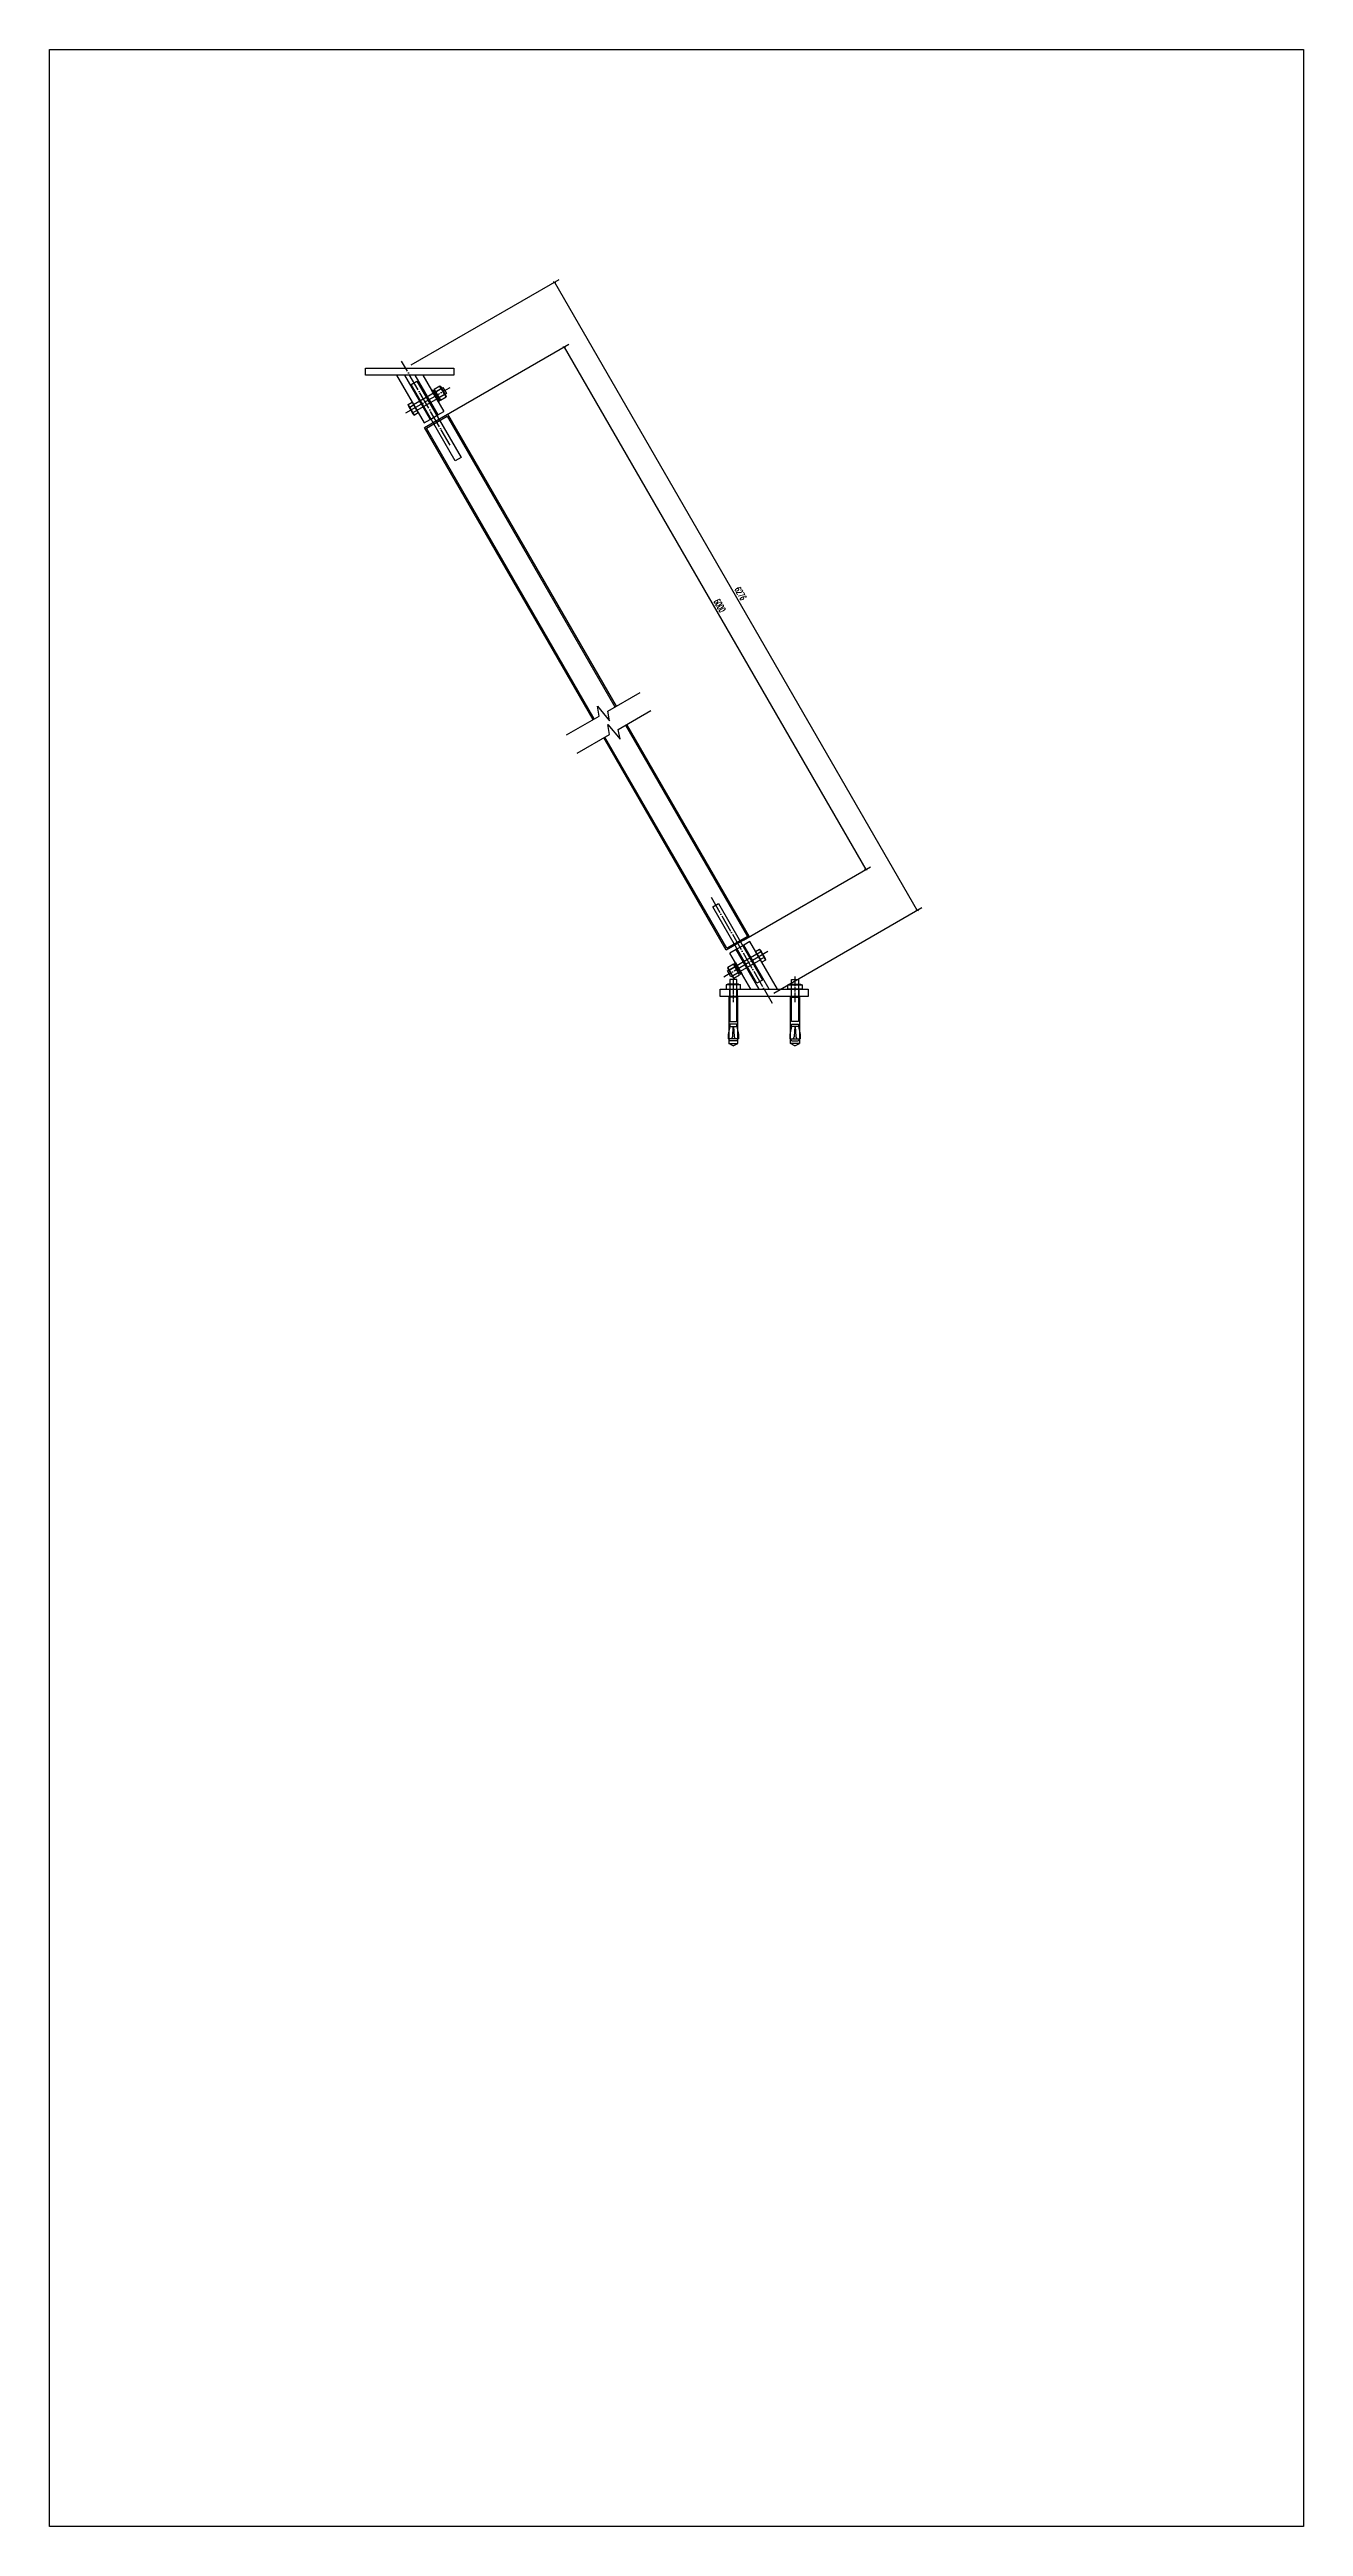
# Model space of a CAD drawing. Header units: millimetres. Extents: x -1481984 to -235402, y 1078406 to 1875046.
# Drawn here: x -1361670 to -1358824, y 1499172 to 1504792 of the extents above; entities that cross this region are included whole.
import ezdxf

# ---------------------------------------------------------------- set-up
doc = ezdxf.new("R2010")
doc.units = ezdxf.units.MM
doc.header["$LTSCALE"] = 1000
doc.linetypes.add('DOTE', pattern=[2.42, 2, -0.2, 0.02, -0.2])
doc.layers.get('0').update_dxf_attribs({"linetype": 'CONTINUOUS'})
doc.layers.get('DEFPOINTS').update_dxf_attribs({"linetype": 'CONTINUOUS'})
for name, color, linetype in [('DIM_SYMB', 3, 'CONTINUOUS'), ('DOTE', 1, 'CONTINUOUS'), ('PUB_DIM', 3, 'CONTINUOUS'), ('钢架', 90, 'CONTINUOUS')]:
    doc.layers.add(name, color=color, linetype=linetype)
doc.styles.add('_TCH_DIM_T3', font='SIMPLEX.shx', dxfattribs={"width": 0.494118, "bigfont": 'GBCBIG.shx'})
doc.dimstyles.new('_TCH_ARCH__5', dxfattribs={"dimtxt": 14.875, "dimasz": 5, "dimexe": 12.5, "dimexo": 15, "dimgap": 5, "dimtad": 1, "dimdec": 0, "dimzin": 0, "dimdsep": 46, "dimtxsty": '_TCH_DIM_T3', "dimblk": 'ARCHTICK', "dimcen": 0.09, "dimclrt": 7, "dimazin": 0, "dimtfac": 1, "dimtdec": 0, "dimtix": 1, "dimtmove": 2, "dimatfit": 3, "dimldrblk": 'ARCHTICK', "dimfxl": 1, "dimtolj": 1, "dimtzin": 0, "dimarcsym": 0})

# ---------------------------------------------------------------- blocks, each defined once
blk = doc.blocks.new('_ARCHTICK')
at = {"color": 0, "linetype": 'ByBlock', "const_width": 0.4}
blk.add_lwpolyline([(-0.5, -0.5), (0.5, 0.5)], dxfattribs=at)
blk = doc.blocks.new('*D172')
at = {"layer": 'DEFPOINTS', "color": 0, "transparency": 16777216}
for p in [(-1360861.8, 1504069), (-1359701, 1502838.8), (-1360038.9, 1502643.7)]:
    blk.add_point(p, dxfattribs=at)
at = {"layer": 'PUB_DIM', "color": 0, "lineweight": -2, "transparency": 16777216}
for p, q in [((-1360848.8, 1504076.5), (-1360513.1, 1504270.3)), ((-1360523.9, 1504264.1), (-1359701, 1502838.8)), ((-1360025.9, 1502651.2), (-1359690.2, 1502845))]:
    blk.add_line(p, q, dxfattribs=at)
at = {"layer": 'PUB_DIM', "color": 0, "lineweight": -2, "transparency": 16777216, "xscale": 5, "yscale": 5, "zscale": 5}
for p, rotation in [((-1360523.9, 1504264.1), 120.0000000000349), ((-1359701, 1502838.8), 300.0000000000349)]:
    blk.add_blockref('_ARCHTICK', p, dxfattribs=dict(at, rotation=rotation))
at = {"layer": 'PUB_DIM', "color": 7, "transparency": 16777216, "insert": (-1360101.7, 1503557.6), "char_height": 14.88, "attachment_point": 5, "rotation": 300, "style": '_TCH_DIM_T3'}
blk.add_mtext('\\A1;6276', dxfattribs=at)
blk = doc.blocks.new('*D170')
at = {"layer": 'DEFPOINTS', "color": 0, "transparency": 16777216}
for p in [(-1360792.5, 1503949.1), (-1359817.6, 1502931.4), (-1360108.1, 1502763.6)]:
    blk.add_point(p, dxfattribs=at)
at = {"layer": 'PUB_DIM', "color": 0, "lineweight": -2, "transparency": 16777216}
for p, q in [((-1360779.5, 1503956.6), (-1360491.2, 1504123.1)), ((-1360502, 1504116.8), (-1359817.6, 1502931.4)), ((-1360095.1, 1502771.1), (-1359806.8, 1502937.6))]:
    blk.add_line(p, q, dxfattribs=at)
at = {"layer": 'PUB_DIM', "color": 0, "lineweight": -2, "transparency": 16777216, "xscale": 5, "yscale": 5, "zscale": 5}
for p, rotation in [((-1360502, 1504116.8), 120.0000000000521), ((-1359817.6, 1502931.4), 300.0000000000521)]:
    blk.add_blockref('_ARCHTICK', p, dxfattribs=dict(at, rotation=rotation))
at = {"layer": 'PUB_DIM', "color": 7, "transparency": 16777216, "insert": (-1360149, 1503530.3), "char_height": 14.88, "attachment_point": 5, "rotation": 300, "style": '_TCH_DIM_T3'}
blk.add_mtext('\\A1;6000', dxfattribs=at)
blk = doc.blocks.new('M24_90')
at = {"layer": 'PUB_DIM'}
for p, q in [((-10.7, 11.3), (-14, 10)), ((-10.7, 11.3), (-7.3, 10)), ((-10.7, 11.3), (10.7, 11.3)), ((-7.3, 10), (0, 11.3)), ((-7.3, 10), (-7.3, 0)), ((0, 11.3), (7.3, 10)), ((10.7, 11.3), (7.3, 10)), ((7.3, 10), (7.3, 0)), ((10.7, 11.3), (14, 10)), ((-10.7, -74), (-14, -72.7)), ((-10.7, -74), (-7.3, -72.7)), ((-10.7, -74), (10.7, -74)), ((-7.3, -72.7), (-7.3, -58)), ((-7.3, -72.7), (0, -74)), ((0, -74), (7.3, -72.7)), ((7.3, -72.7), (7.3, -58)), ((10.7, -74), (7.3, -72.7)), ((10.7, -74), (14, -72.7))]:
    blk.add_line(p, q, dxfattribs=at)
for points in [[(-14, 10), (14, 10), (14, 0), (-14, 0)], [(-8, 0), (8, 0), (8, -77.3), (-8, -77.3)], [(-15, -52), (15, -52), (15, -54.7), (-15, -54.7)], [(-14, -72.7), (14, -72.7), (14, -58), (-14, -58)]]:
    blk.add_lwpolyline(points, close=True, dxfattribs=at)
blk = doc.blocks.new('M16膨胀螺栓')
at = {"layer": 'PUB_DIM'}
for p, q in [((-12.1, 12), (-16, 10)), ((-12.1, 12), (-8.3, 10)), ((-12.1, 12), (12.1, 12)), ((-8.3, 10), (0, 12)), ((0, 12), (8.2, 10)), ((12.1, 12), (8.2, 10)), ((12.1, 12), (16, 10)), ((-8.3, -84), (-11.9, -102.8)), ((-11.9, -102.8), (-11.9, -112.1)), ((-11.9, -112.1), (11.9, -112.1)), ((-10, -112.1), (-10, -112.1)), ((-1.9, -106.9), (-3.8, -112.1)), ((-0.7, -84), (-1.9, -106.9)), ((0.7, -84), (1.9, -106.9)), ((1.9, -106.9), (3.8, -112.1)), ((8.2, -84), (11.9, -102.8)), ((10, -112.1), (10, -112.1)), ((11.9, -102.8), (11.9, -112.1)), ((0, -128.2), (-10, -123.2)), ((-5, -117.1), (5, -117.1)), ((0, -128.2), (10, -123.2))]:
    blk.add_line(p, q, dxfattribs=at)
for points in [[(-16, 10), (16, 10), (16, 0), (-16, 0)], [(-8.3, 21.9), (8.2, 21.9), (8.2, -73.1), (-8.3, -73.1)], [(-10, -18.2), (10, -18.2), (10, -123.2), (-10, -123.2)], [(-8.3, -79), (8.2, -79), (8.2, -84), (-8.3, -84)]]:
    blk.add_lwpolyline(points, close=True, dxfattribs=at)
for centre, start, end in [((-5, -112.1), 180, 270), ((5, -112.1), 270, 0)]:
    blk.add_arc(centre, 5, start, end, dxfattribs=at)

msp = doc.modelspace()

# ---------------------------------------------------------------- linework, layer by layer
msp.add_lwpolyline([(-1361669.8, 1504791.7), (-1358824.2, 1504791.7), (-1358824.2, 1499172.5), (-1361669.8, 1499172.5)], close=True)
at = {"layer": 'DIM_SYMB'}
for points in [[(-1360496.3, 1503237.2), (-1360422.7, 1503279.7), (-1360426.6, 1503301.7), (-1360399.1, 1503269), (-1360403.2, 1503290.9), (-1360329.6, 1503333.4)], [(-1360472.3, 1503195.6), (-1360398.7, 1503238.1), (-1360402.6, 1503260.1), (-1360375.2, 1503227.4), (-1360379.2, 1503249.4), (-1360305.6, 1503291.9)]]:
    msp.add_lwpolyline(points, dxfattribs=at)
at = {"layer": 'DOTE', "linetype": 'DOTE', "ltscale": 0.02}
for p, q in [((-1360760.8, 1503894.2, 0), (-1360870.9, 1504084.8, 0)), ((-1360861, 1503967.3, 0), (-1360760.9, 1504025.1, 0)), ((-1360168.6, 1502868.4, 0), (-1360029.8, 1502627.9, 0)), ((-1360039.7, 1502745.4, 0), (-1360139.8, 1502687.6, 0))]:
    msp.add_line(p, q, dxfattribs=at)
at = {"layer": 'DOTE', "linetype": 'DOTE', "ltscale": 0.005}
for p, q in [((-1360118.1, 1502683.9, 0), (-1360118.1, 1502630.4, 0)), ((-1359978.1, 1502689, 0), (-1359978.1, 1502630.4, 0))]:
    msp.add_line(p, q, dxfattribs=at)
at = {"layer": 'PUB_DIM'}
for p, q in [((-1360882.5, 1504053, 0), (-1360820, 1503944.7, 0)), ((-1360864.1, 1504053, 0), (-1360806.2, 1503952.7, 0)), ((-1360841, 1504053, 0), (-1360788.9, 1503962.7, 0)), ((-1360822.5, 1504053, 0), (-1360775, 1503970.7, 0)), ((-1360820, 1503944.7, 0), (-1360806.2, 1503952.7, 0)), ((-1360806.2, 1503952.7, 0), (-1360788.9, 1503962.7, 0)), ((-1360788.9, 1503962.7, 0), (-1360775, 1503970.7, 0)), ((-1360111.8, 1502750, 0), (-1360125.6, 1502742, 0)), ((-1360078.1, 1502659.7, 0), (-1360125.6, 1502742, 0)), ((-1360094.5, 1502760, 0), (-1360111.8, 1502750, 0)), ((-1360059.6, 1502659.7, 0), (-1360111.8, 1502750, 0)), ((-1360080.6, 1502768, 0), (-1360094.5, 1502760, 0)), ((-1360036.6, 1502659.7, 0), (-1360094.5, 1502760, 0)), ((-1360018.1, 1502659.7, 0), (-1360080.6, 1502768, 0)), ((-1360127.1, 1502659.7, 0), (-1360127.1, 1502643.7, 0)), ((-1360109.1, 1502659.7, 0), (-1360109.1, 1502643.7, 0)), ((-1359987.1, 1502659.7, 0), (-1359987.1, 1502643.7, 0)), ((-1359969.1, 1502659.7, 0), (-1359969.1, 1502643.7, 0))]:
    msp.add_line(p, q, dxfattribs=at)
at = {"layer": 'PUB_DIM', "elevation": 0}
for points in [[(-1360952.5, 1504069), (-1360752.5, 1504069), (-1360752.5, 1504053), (-1360952.5, 1504053)], [(-1360836, 1504039.4), (-1360736, 1503866.2), (-1360749, 1503858.7), (-1360849, 1504031.9)], [(-1360064.6, 1502673.3), (-1360164.6, 1502846.5), (-1360151.6, 1502854), (-1360051.6, 1502680.8)], [(-1359948.1, 1502643.7), (-1360148.1, 1502643.7), (-1360148.1, 1502659.7), (-1359948.1, 1502659.7)]]:
    msp.add_lwpolyline(points, close=True, dxfattribs=at)
at = {"layer": '钢架', "elevation": 0}
for points in [[(-1360436.2, 1503271.9), (-1360818.5, 1503934.1), (-1360766.6, 1503964.1), (-1360384.2, 1503301.9)], [(-1360433.6, 1503273.4), (-1360814.4, 1503933), (-1360767.7, 1503960), (-1360386.8, 1503300.4)], [(-1360360.2, 1503260.3), (-1360082.1, 1502778.6), (-1360134.1, 1502748.6), (-1360412.2, 1503230.3)], [(-1360362.8, 1503258.8), (-1360086.2, 1502779.7), (-1360133, 1502752.7), (-1360409.6, 1503231.8)]]:
    msp.add_lwpolyline(points, dxfattribs=at)

# ---------------------------------------------------------------- block references
at = {"layer": 'PUB_DIM'}
for p, rotation in [((-1360840, 1503979.4, 0), 119.9999999999327), ((-1360060.6, 1502733.3, 0), 299.9999999999328)]:
    msp.add_blockref('M24_90', p, dxfattribs=dict(at, rotation=rotation))
at = {"layer": 'PUB_DIM', "xscale": -1, "rotation": 359.9999999999327}
msp.add_blockref('M16膨胀螺栓', (-1360118.1, 1502659.7, 0), dxfattribs=at)
at = {"layer": 'PUB_DIM'}
msp.add_blockref('M16膨胀螺栓', (-1359978.1, 1502659.7, 0), dxfattribs=at)

# ---------------------------------------------------------------- dimensions: what is measured, and where the dimension line sits
for p1, p2, distance, text, picture, middle in [((-1360861.8, 1504069, 0), (-1360038.9, 1502643.7, 0), 390.1, '6276', '*D172', (-1360101.7, 1503557.6, 0)), ((-1360792.5, 1503949.1, 0), (-1360108.1, 1502763.6, 0), 335.5, '6000', '*D170', (-1360149, 1503530.3, 0))]:
    dim = msp.add_aligned_dim(p1=p1, p2=p2, distance=distance, text=text, dimstyle='_TCH_ARCH__5', dxfattribs=at)
    dim.commit()
    dim.dimension.update_dxf_attribs({"geometry": picture, "text_midpoint": middle})

doc.saveas('drawing.dxf')
